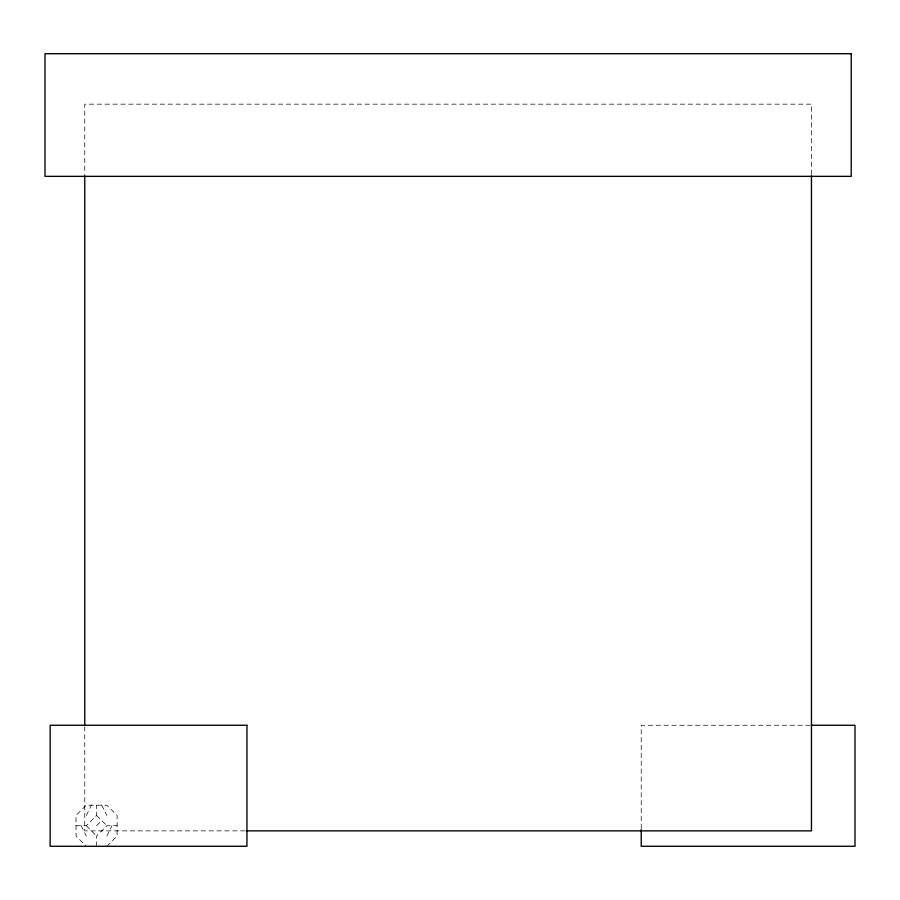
<?xml version="1.0" encoding="UTF-8"?>
<svg xmlns="http://www.w3.org/2000/svg" width="900" height="900" viewBox="0 0 900 900"><rect width="100%" height="100%" fill="white"/><g stroke="black" fill="none" stroke-linecap="round" stroke-linejoin="round"><path stroke-width="0.67" stroke-dasharray="4.5 3.38" d="M86.299 815.456L91.429 805.174M106.853 836.01L111.983 825.727M76.016 825.727L86.299 825.727L96.57 815.456L96.57 805.174M96.57 825.727L101.711 820.586M96.57 846.281L96.57 836.01L106.853 825.727L117.124 825.727M106.853 846.281L117.124 836.01L117.124 815.456L106.853 805.174L86.299 805.174L76.016 815.456L76.016 836.01L86.299 846.281M810.293 725.265L641.227 725.265L641.227 829.586M244.991 830.869L84.758 830.869L84.758 726.851M96.57 815.456L106.853 825.727M86.299 825.727L96.57 836.01M101.711 805.174L106.853 815.456M81.157 825.727L86.299 836.01M811.462 174.442L811.462 104.164L84.758 104.164L84.758 174.442"/><path stroke-width="1.35" d="M811.688 725.265L855 725.265L855 846.281L641.227 846.281L641.227 829.586M246.398 830.869L811.462 830.869L811.462 175.849M84.758 175.849L84.758 725.445M851.22 53.719L45 53.719L45 176.355L851.22 176.355L851.22 53.719M246.949 725.265L50.141 725.265L50.141 846.281L246.949 846.281L246.949 725.265"/></g></svg>
